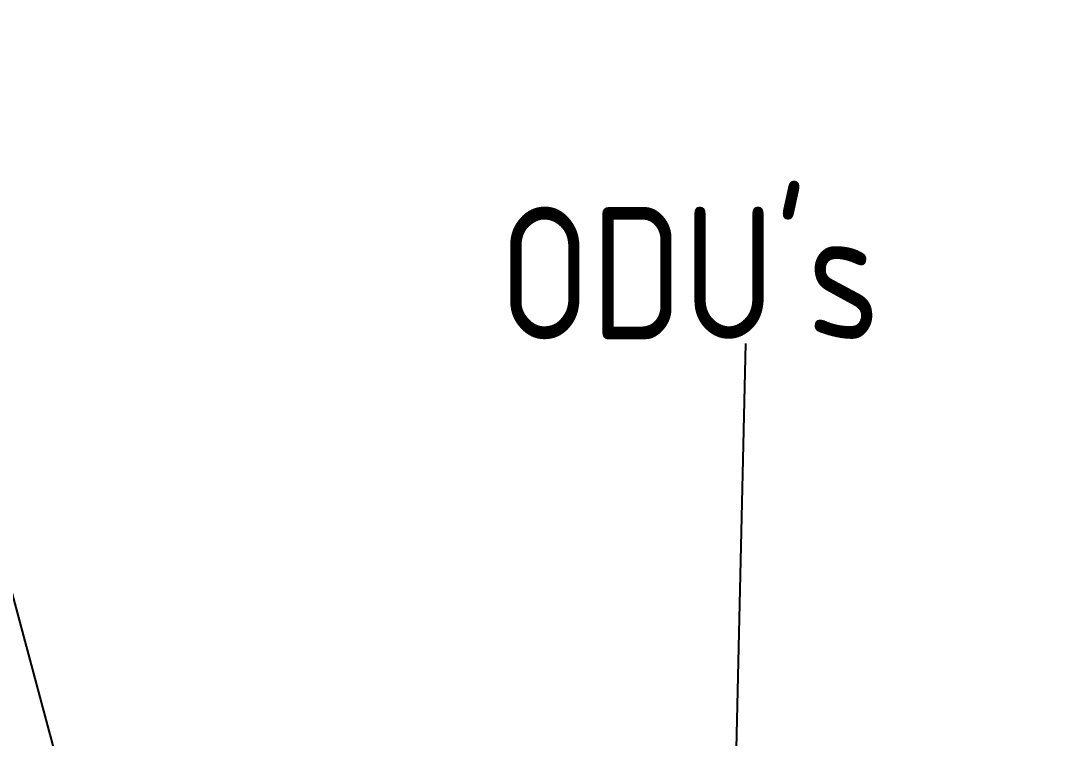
# Model space of a CAD drawing. Header units: millimetres. Extents: x -139278 to 641613, y -260926 to 217780.
# Drawn here: x 221300 to 222284, y 5523 to 6201 of the extents above; entities that cross this region are included whole.
import ezdxf
from ezdxf.enums import TextEntityAlignment as Align

# ---------------------------------------------------------------- set-up
doc = ezdxf.new("R2010")
doc.units = ezdxf.units.MM
doc.styles.add('ISOCP', font='ISOCP', dxfattribs={"width": 0.9})

msp = doc.modelspace()

# ---------------------------------------------------------------- linework, layer by layer
for p, q in [((221617.323, 4450.262), (221147.013, 6201.323)), ((221968.404, 5151.21), (221985.955, 5896.021))]:
    msp.add_line(p, q)
for radius in [4048.5, 4030.5]:
    msp.add_circle((224746.801, 1744.398), radius)

# ---------------------------------------------------------------- texts
at = {"style": 'ISOCP', "width": 0.9}
msp.add_text("ODU's", height=125, dxfattribs=at).set_placement((221752.399, 5862.694), align=Align.BOTTOM_LEFT)

doc.saveas('drawing.dxf')
